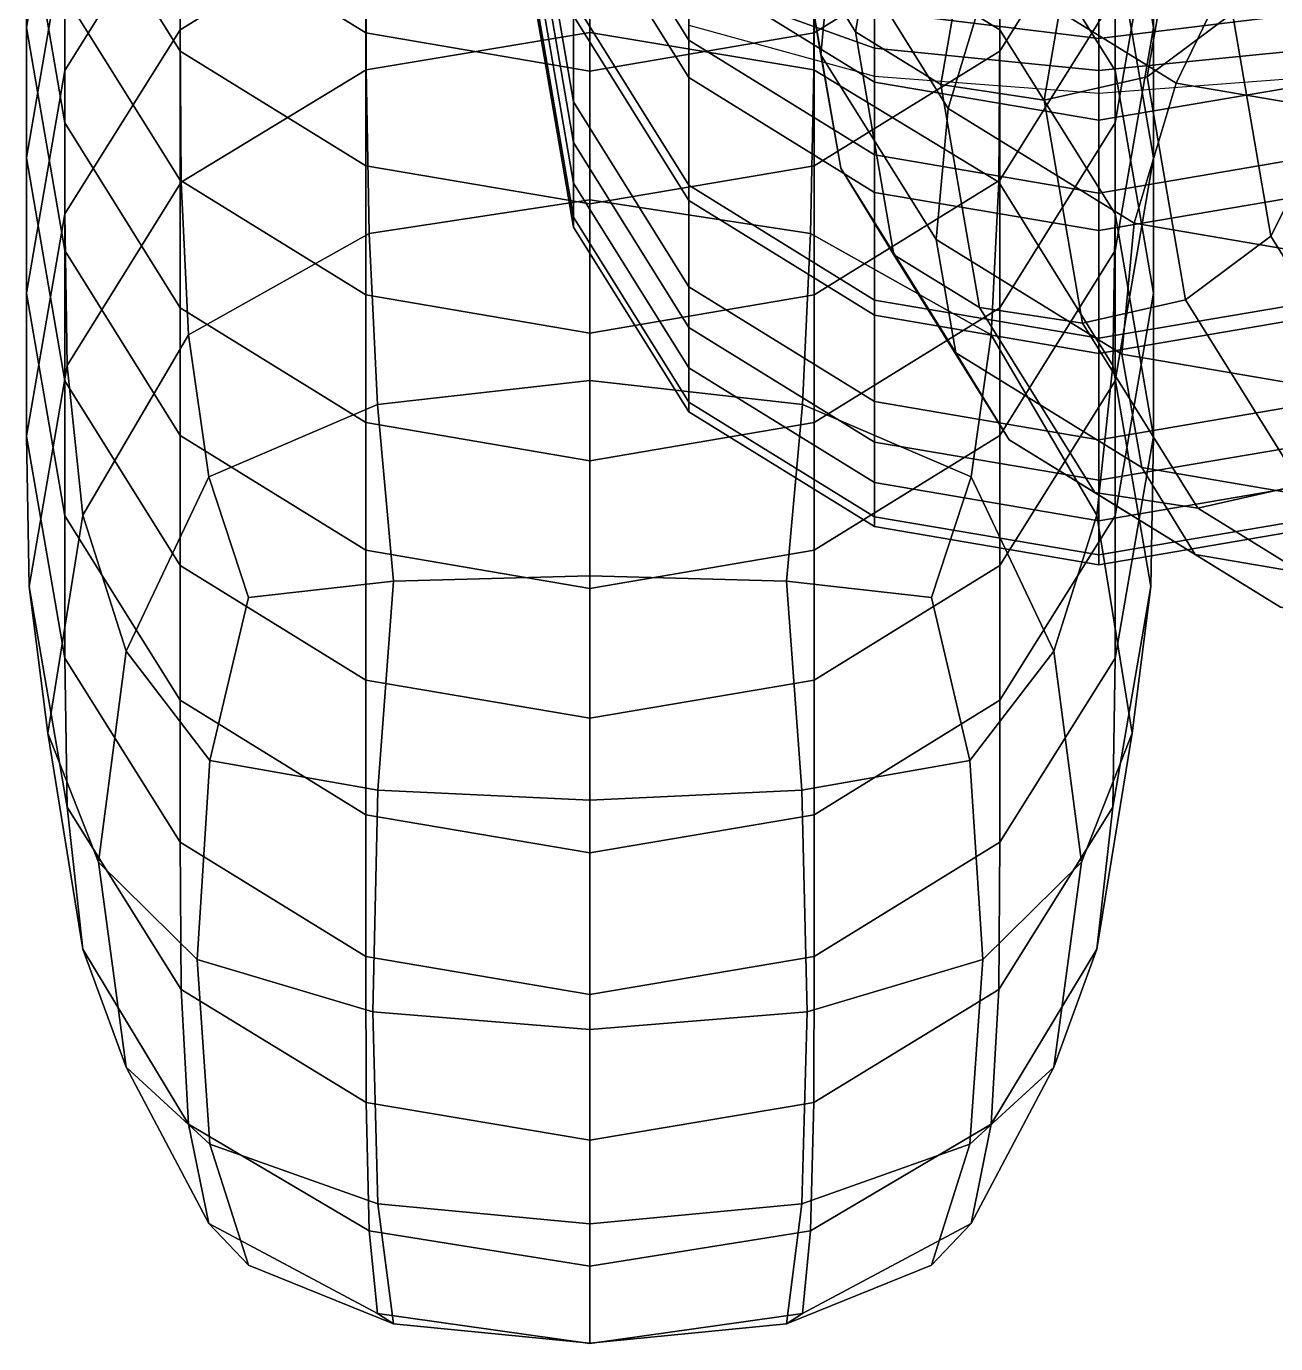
# Model space of a CAD drawing. Extents: x -13488 to 7731, y -24317 to 9701.
# Drawn here: x -13488 to -2440, y -24317 to -12668 of the extents above; entities that cross this region are included whole.
import ezdxf

# ---------------------------------------------------------------- set-up
doc = ezdxf.new("R2010")
doc.units = 0

msp = doc.modelspace()

# ---------------------------------------------------------------- linework, layer by layer
for points in [[(-13488.167969, -12678.755859, -314145.71875), (-13148.324219, -10706.53125, -314146.46875), (-13148.324219, -9577.651367, -311550), (-13488.167969, -11550, -311550)], [(-7628.793457, -12790.695313, -166266.921875), (-8648.324219, -11156.463867, -166266.921875), (-8648.324219, -9605.681641, -163750), (-7628.793457, -11239.914063, -163750)], [(-3519.421875, -12678.755859, -314145.71875), (-3519.421875, -11550, -311550), (-3859.265381, -9577.651367, -311550), (-3859.265381, -10706.53125, -314146.46875)], [(-6460.824219, -12918.182617, -87104.164063), (-6800.667969, -10945.833984, -87104.164063), (-6693.896973, -9786.979492, -85013.023438), (-6354.053711, -11759.328125, -85013.023438)], [(-6460.824219, -12918.182617, 78604.164063), (-6354.053711, -11759.328125, 76513.023438), (-6693.896973, -9786.979492, 76513.023438), (-6800.667969, -10945.833008, 78604.164063)], [(-6154.834961, -12716.666992, -91833.335938), (-5814.991211, -10744.318359, -91833.335938), (-6286.345215, -9976.088867, -89351.5625), (-6626.188965, -11948.4375, -89351.5625)], [(-6154.834961, -12716.666992, 83333.335938), (-6626.188965, -11948.4375, 80851.5625), (-6286.345215, -9976.088867, 80851.5625), (-5814.991211, -10744.318359, 83333.335938)], [(-12128.792969, -12885.74707, -306581.25), (-13148.324219, -11251.515625, -306581.25), (-13148.324219, -10077.036133, -304178.90625), (-12128.792969, -11711.267578, -304178.90625)], [(-4878.796387, -12885.74707, -306581.25), (-4878.796387, -11711.267578, -304178.90625), (-3859.265381, -10077.036133, -304178.90625), (-3859.265381, -11251.515625, -306581.25)], [(-13148.324219, -13057.417969, -319311), (-12128.792969, -11425.974609, -319327.65625), (-12128.792969, -10225.288086, -316764.21875), (-13148.324219, -11858.693359, -316759.28125)], [(-3859.265381, -13057.417969, -319311), (-3859.265381, -11858.693359, -316759.28125), (-4878.796387, -10225.288086, -316764.21875), (-4878.796387, -11425.974609, -319327.65625)], [(-13148.324219, -13522.348633, -311550), (-13488.167969, -11550, -311550), (-13488.167969, -10422.395508, -309030.46875), (-13148.324219, -12394.744141, -309030.46875)], [(-10486.21582, -11688.116211, -321788.21875), (-10486.21582, -10413.354492, -319338), (-12128.792969, -11425.974609, -319327.65625), (-12128.792969, -12698.364258, -321763.6875)], [(-8648.324219, -12439.015625, -182333.34375), (-8988.167969, -10466.666016, -182333.34375), (-8988.167969, -11363.801758, -180013.03125), (-8648.324219, -13336.150391, -180013.03125)], [(-4878.796387, -12698.364258, -321763.6875), (-4878.796387, -11425.974609, -319327.65625), (-6521.374023, -10413.354492, -319338), (-6521.374023, -11688.116211, -321788.21875)], [(-3859.265381, -13522.348633, -311550), (-3859.265381, -12394.744141, -309030.46875), (-3519.421875, -10422.395508, -309030.46875), (-3519.421875, -11550, -311550)], [(-10486.21582, -12725.619141, -304178.90625), (-12128.792969, -11711.267578, -304178.90625), (-12128.792969, -10489.914063, -301800), (-10486.21582, -11504.265625, -301800)], [(-7628.793457, -12146.164063, -187312.5), (-8648.324219, -10511.932617, -187312.5), (-8648.324219, -11487.192383, -184768.234375), (-7628.793457, -13121.424805, -184768.234375)], [(-4878.796387, -11711.267578, -304178.90625), (-6521.374023, -12725.619141, -304178.90625), (-6521.374023, -11504.265625, -301800), (-4878.796387, -10489.914063, -301800)], [(-5334.522461, -13393.560547, -85013.023438), (-6354.053711, -11759.328125, -85013.023438), (-5981.657715, -10522.348633, -83000), (-4962.126953, -12156.581055, -83000)], [(-5334.522461, -13393.560547, 76513.023438), (-4962.126953, -12156.581055, 74500), (-5981.657715, -10522.348633, 74500), (-6354.053711, -11759.328125, 76513.023438)], [(-2821.501465, -12550, -103833.328125), (-2481.657715, -10577.651367, -103833.328125), (-3236.866211, -11142.755859, -100692.703125), (-3576.709717, -13115.104492, -100692.703125)], [(-2821.501465, -12550, 95333.328125), (-3576.709717, -13115.104492, 92192.703125), (-3236.866211, -11142.755859, 92192.703125), (-2481.657715, -10577.651367, 95333.328125)], [(-13488.167969, -13830.044922, -316753.3125), (-13148.324219, -11858.693359, -316759.28125), (-13148.324219, -10706.53125, -314146.46875), (-13488.167969, -12678.755859, -314145.71875)], [(-8648.324219, -13695.526367, -171050.78125), (-8988.167969, -11723.176758, -171050.78125), (-8988.167969, -10602.083008, -168697.921875), (-8648.324219, -12574.432617, -168697.921875)], [(-3519.421875, -13830.044922, -316753.3125), (-3519.421875, -12678.755859, -314145.71875), (-3859.265381, -10706.53125, -314146.46875), (-3859.265381, -11858.693359, -316759.28125)], [(-5399.626465, -13182.8125, -94598.960938), (-5059.783203, -11210.463867, -94598.960938), (-5814.991211, -10744.318359, -91833.335938), (-6154.834961, -12716.666992, -91833.335938)], [(-5399.626465, -13182.8125, 86098.960938), (-6154.834961, -12716.666992, 83333.335938), (-5814.991211, -10744.318359, 83333.335938), (-5059.783203, -11210.463867, 86098.960938)], [(-6286.345215, -13920.786133, 80851.5625), (-6460.824219, -12918.182617, 78604.164063), (-6800.667969, -10945.833008, 78604.164063), (-6626.188965, -11948.4375, 80851.5625)], [(-6286.345215, -13920.786133, -89351.5625), (-6626.188965, -11948.4375, -89351.5625), (-6800.667969, -10945.833984, -87104.164063), (-6460.824219, -12918.182617, -87104.164063)], [(-4962.126953, -12156.581055, -83000), (-4357.959961, -10906.581055, -80997.398438), (-2715.382568, -11920.931641, -80997.398438), (-3319.549316, -13170.931641, -83000)], [(-4962.126953, -12156.581055, 74500), (-3319.549316, -13170.931641, 74500), (-2715.382568, -11920.931641, 72497.398438), (-4357.959961, -10906.581055, 72497.398438)], [(-7628.793457, -14208.664063, -168697.921875), (-8648.324219, -12574.432617, -168697.921875), (-8648.324219, -11156.463867, -166266.921875), (-7628.793457, -12790.695313, -166266.921875)], [(-5986.21582, -12169.629883, -189950.515625), (-7628.793457, -11155.279297, -189950.515625), (-7628.793457, -12146.164063, -187312.5), (-5986.21582, -13160.514648, -187312.5)], [(-3576.709717, -13115.104492, -100692.703125), (-3236.866211, -11142.755859, -100692.703125), (-4148.324707, -11348.484375, -97583.335938), (-4488.167969, -13320.833008, -97583.335938)], [(-3576.709717, -13115.104492, 92192.703125), (-4488.167969, -13320.833008, 89083.335938), (-4148.324707, -11348.484375, 89083.335938), (-3236.866211, -11142.755859, 92192.703125)], [(-12128.792969, -14028.975586, -309030.46875), (-13148.324219, -12394.744141, -309030.46875), (-13148.324219, -11251.515625, -306581.25), (-12128.792969, -12885.74707, -306581.25)], [(-5986.21582, -13805.046875, -166266.921875), (-7628.793457, -12790.695313, -166266.921875), (-7628.793457, -11239.914063, -163750), (-5986.21582, -12254.265625, -163750)], [(-4488.167969, -13320.833008, -97583.335938), (-4148.324707, -11348.484375, -97583.335938), (-5059.783203, -11210.463867, -94598.960938), (-5399.626465, -13182.8125, -94598.960938)], [(-4488.167969, -13320.833008, 89083.335938), (-5399.626465, -13182.8125, 86098.960938), (-5059.783203, -11210.463867, 86098.960938), (-4148.324707, -11348.484375, 89083.335938)], [(-4878.796387, -14028.975586, -309030.46875), (-4878.796387, -12885.74707, -306581.25), (-3859.265381, -11251.515625, -306581.25), (-3859.265381, -12394.744141, -309030.46875)], [(-8503.794922, -12722.250977, -324056.25), (-8503.794922, -11351.366211, -321796.375), (-10486.21582, -11688.116211, -321788.21875), (-10482.380859, -13053.342773, -324039.90625)], [(-8648.324219, -13336.150391, -180013.03125), (-8988.167969, -11363.801758, -180013.03125), (-8988.167969, -12081.25, -177770.828125), (-8648.324219, -14053.598633, -177770.828125)], [(-6525.208984, -13053.342773, -324039.90625), (-6521.374023, -11688.116211, -321788.21875), (-8503.794922, -11351.366211, -321796.375), (-8503.794922, -12722.250977, -324056.25)], [(-13148.324219, -14325.985352, -321724.1875), (-12128.792969, -12698.364258, -321763.6875), (-12128.792969, -11425.974609, -319327.65625), (-13148.324219, -13057.417969, -319311)], [(-8503.794922, -13063.736328, -304178.90625), (-10486.21582, -12725.619141, -304178.90625), (-10486.21582, -11504.265625, -301800), (-8503.794922, -11842.382813, -301800)], [(-7628.793457, -13121.424805, -184768.234375), (-8648.324219, -11487.192383, -184768.234375), (-8648.324219, -12439.015625, -182333.34375), (-7628.793457, -14073.24707, -182333.34375)], [(-6521.374023, -12725.619141, -304178.90625), (-8503.794922, -13063.736328, -304178.90625), (-8503.794922, -11842.382813, -301800), (-6521.374023, -11504.265625, -301800)], [(-3859.265381, -14325.986328, -321724.1875), (-3859.265381, -13057.417969, -319311), (-4878.796387, -11425.974609, -319327.65625), (-4878.796387, -12698.364258, -321763.6875)], [(-13148.324219, -14650.979492, -314144.96875), (-13488.167969, -12678.755859, -314145.71875), (-13488.167969, -11550, -311550), (-13148.324219, -13522.348633, -311550)], [(-3859.265381, -14650.979492, -314144.96875), (-3859.265381, -13522.348633, -311550), (-3519.421875, -11550, -311550), (-3519.421875, -12678.755859, -314145.71875)], [(-2018.116089, -13600.473633, -106929.6875), (-2357.959717, -11628.125, -106929.6875), (-2821.501465, -12550, -103833.328125), (-2481.657715, -14522.348633, -103833.328125)], [(-2018.116089, -13600.473633, 98429.6875), (-2481.657715, -14522.348633, 95333.328125), (-2821.501465, -12550, 95333.328125), (-2357.959717, -11628.125, 98429.6875)], [(-10482.380859, -13053.342773, -324039.90625), (-10486.21582, -11688.116211, -321788.21875), (-12128.792969, -12698.364258, -321763.6875), (-12119.352539, -14046.619141, -323990.90625)], [(-10486.21582, -13900.097656, -306581.25), (-12128.792969, -12885.74707, -306581.25), (-12128.792969, -11711.267578, -304178.90625), (-10486.21582, -12725.619141, -304178.90625)], [(-8648.324219, -14355.682617, -173333.328125), (-8988.167969, -12383.333984, -173333.328125), (-8988.167969, -11723.176758, -171050.78125), (-8648.324219, -13695.526367, -171050.78125)], [(-4888.236328, -14046.619141, -323990.90625), (-4878.796387, -12698.364258, -321763.6875), (-6521.374023, -11688.116211, -321788.21875), (-6525.208984, -13053.342773, -324039.90625)], [(-4878.796387, -12885.74707, -306581.25), (-6521.374023, -13900.097656, -306581.25), (-6521.374023, -12725.619141, -304178.90625), (-4878.796387, -11711.267578, -304178.90625)], [(-5441.293457, -14552.414063, -87104.164063), (-6460.824219, -12918.182617, -87104.164063), (-6354.053711, -11759.328125, -85013.023438), (-5334.522461, -13393.560547, -85013.023438)], [(-5441.293457, -14552.414063, 78604.164063), (-5334.522461, -13393.560547, 76513.023438), (-6354.053711, -11759.328125, 76513.023438), (-6460.824219, -12918.182617, 78604.164063)], [(-13488.167969, -15026.400391, -319290.875), (-13148.324219, -13057.417969, -319311), (-13148.324219, -11858.693359, -316759.28125), (-13488.167969, -13830.044922, -316753.3125)], [(-5986.21582, -12860.873047, 162621.09375), (-5986.21582, -12534.212891, 160218.75), (-7628.793457, -11812.830078, 160218.75), (-7628.793457, -12269.861328, 162621.09375)], [(-3519.421875, -15026.400391, -319290.875), (-3519.421875, -13830.044922, -316753.3125), (-3859.265381, -11858.693359, -316759.28125), (-3859.265381, -13057.417969, -319311)], [(-5814.991211, -14689.015625, -91833.335938), (-6154.834961, -12716.666992, -91833.335938), (-6626.188965, -11948.4375, -89351.5625), (-6286.345215, -13920.786133, -89351.5625)], [(-5814.991211, -14689.015625, 83333.335938), (-6286.345215, -13920.786133, 80851.5625), (-6626.188965, -11948.4375, 80851.5625), (-6154.834961, -12716.666992, 83333.335938)], [(-3319.549316, -13170.931641, -83000), (-2715.382568, -11920.931641, -80997.398438), (-732.961548, -12259.048828, -80997.398438), (-1337.128174, -13509.048828, -83000)], [(-3319.549316, -13170.931641, 74500), (-1337.128174, -13509.048828, 74500), (-732.961548, -12259.048828, 72497.398438), (-2715.382568, -11920.931641, 72497.398438)], [(-8648.324219, -14053.598633, -177770.828125), (-8988.167969, -12081.25, -177770.828125), (-8988.167969, -12470.573242, -175559.890625), (-8648.324219, -14442.921875, -175559.890625)], [(-4003.794922, -12774.673828, 160218.75), (-4003.794922, -12327.408203, 157769.53125), (-5986.21582, -12049.349609, 157769.53125), (-5986.21582, -12534.212891, 160218.75)], [(-2021.373779, -12534.212891, 160218.75), (-2021.373779, -12049.349609, 157769.53125), (-4003.794922, -12327.408203, 157769.53125), (-4003.794922, -12774.673828, 160218.75)], [(-5986.21582, -13160.514648, -187312.5), (-7628.793457, -12146.164063, -187312.5), (-7628.793457, -13121.424805, -184768.234375), (-5986.21582, -14135.775391, -184768.234375)], [(-4003.794922, -12507.746094, -189950.515625), (-5986.21582, -12169.629883, -189950.515625), (-5986.21582, -13160.514648, -187312.5), (-4003.794922, -13498.631836, -187312.5)], [(-3691.945068, -14407.911133, -85013.023438), (-5334.522461, -13393.560547, -85013.023438), (-4962.126953, -12156.581055, -83000), (-3319.549316, -13170.931641, -83000)], [(-3691.945068, -14407.911133, 76513.023438), (-3319.549316, -13170.931641, 74500), (-4962.126953, -12156.581055, 74500), (-5334.522461, -13393.560547, 76513.023438)], [(-2021.373779, -12169.629883, -189950.515625), (-4003.794922, -12507.746094, -189950.515625), (-4003.794922, -13498.631836, -187312.5), (-2021.373779, -13160.514648, -187312.5)], [(-5986.21582, -13108.431641, 165000), (-5986.21582, -12860.873047, 162621.09375), (-7628.793457, -12269.861328, 162621.09375), (-7628.793457, -12656.580078, 165000)], [(-4003.794922, -14143.163086, -166266.921875), (-5986.21582, -13805.046875, -166266.921875), (-5986.21582, -12254.265625, -163750), (-4003.794922, -12592.382813, -163750)], [(-2021.373779, -13805.046875, -166266.921875), (-4003.794922, -14143.163086, -166266.921875), (-4003.794922, -12592.382813, -163750), (-2021.373779, -12254.265625, -163750)], [(-12128.792969, -15156.580078, -311550), (-13148.324219, -13522.348633, -311550), (-13148.324219, -12394.744141, -309030.46875), (-12128.792969, -14028.975586, -309030.46875)], [(-8648.324219, -14442.921875, -175559.890625), (-8988.167969, -12470.573242, -175559.890625), (-8988.167969, -12383.333984, -173333.328125), (-8648.324219, -14355.682617, -173333.328125)], [(-7628.793457, -14073.24707, -182333.34375), (-8648.324219, -12439.015625, -182333.34375), (-8648.324219, -13336.150391, -180013.03125), (-7628.793457, -14970.382813, -180013.03125)], [(-4878.796387, -15156.580078, -311550), (-4878.796387, -14028.975586, -309030.46875), (-3859.265381, -12394.744141, -309030.46875), (-3859.265381, -13522.348633, -311550)], [(-7628.793457, -15329.757813, -171050.78125), (-8648.324219, -13695.526367, -171050.78125), (-8648.324219, -12574.432617, -168697.921875), (-7628.793457, -14208.664063, -168697.921875)], [(-4003.794922, -13057.875977, 162621.09375), (-4003.794922, -12774.673828, 160218.75), (-5986.21582, -12534.212891, 160218.75), (-5986.21582, -12860.873047, 162621.09375)], [(-2021.373779, -12860.873047, 162621.09375), (-2021.373779, -12534.212891, 160218.75), (-4003.794922, -12774.673828, 160218.75), (-4003.794922, -13057.875977, 162621.09375)], [(-2481.657715, -14522.348633, -103833.328125), (-2821.501465, -12550, -103833.328125), (-3576.709717, -13115.104492, -100692.703125), (-3236.866211, -15087.453125, -100692.703125)], [(-2481.657715, -14522.348633, 95333.328125), (-3236.866211, -15087.453125, 92192.703125), (-3576.709717, -13115.104492, 92192.703125), (-2821.501465, -12550, 95333.328125)], [(-13148.324219, -15801.396484, -316747.34375), (-13488.167969, -13830.044922, -316753.3125), (-13488.167969, -12678.755859, -314145.71875), (-13148.324219, -14650.979492, -314144.96875)], [(-3859.265381, -15801.395508, -316747.34375), (-3859.265381, -14650.979492, -314144.96875), (-3519.421875, -12678.755859, -314145.71875), (-3519.421875, -13830.044922, -316753.3125)], [(-13128.263672, -15665.754883, -323920.21875), (-12119.352539, -14046.619141, -323990.90625), (-12128.792969, -12698.364258, -321763.6875), (-13148.324219, -14325.985352, -321724.1875)], [(-8503.794922, -14238.214844, -306581.25), (-10486.21582, -13900.097656, -306581.25), (-10486.21582, -12725.619141, -304178.90625), (-8503.794922, -13063.736328, -304178.90625)], [(-8503.794922, -14201.262695, -326019.21875), (-8503.794922, -12722.250977, -324056.25), (-10482.380859, -13053.342773, -324039.90625), (-10455.535156, -14499.932617, -325988.65625)], [(-6552.054199, -14499.932617, -325988.65625), (-6525.208984, -13053.342773, -324039.90625), (-8503.794922, -12722.250977, -324056.25), (-8503.794922, -14201.262695, -326019.21875)], [(-6521.374023, -13900.097656, -306581.25), (-8503.794922, -14238.214844, -306581.25), (-8503.794922, -13063.736328, -304178.90625), (-6521.374023, -12725.619141, -304178.90625)], [(-5986.21582, -15223.015625, -168697.921875), (-7628.793457, -14208.664063, -168697.921875), (-7628.793457, -12790.695313, -166266.921875), (-5986.21582, -13805.046875, -166266.921875)], [(-5059.783203, -15155.161133, -94598.960938), (-5399.626465, -13182.8125, -94598.960938), (-6154.834961, -12716.666992, -91833.335938), (-5814.991211, -14689.015625, -91833.335938)], [(-5059.783203, -15155.161133, 86098.960938), (-5814.991211, -14689.015625, 83333.335938), (-6154.834961, -12716.666992, 83333.335938), (-5399.626465, -13182.8125, 86098.960938)], [(-3879.325684, -15665.754883, -323920.21875), (-3859.265381, -14325.986328, -321724.1875), (-4878.796387, -12698.364258, -321763.6875), (-4888.236328, -14046.619141, -323990.90625)], [(-10486.21582, -15043.327148, -309030.46875), (-12128.792969, -14028.975586, -309030.46875), (-12128.792969, -12885.74707, -306581.25), (-10486.21582, -13900.097656, -306581.25)], [(-4878.796387, -14028.975586, -309030.46875), (-6521.374023, -15043.327148, -309030.46875), (-6521.374023, -13900.097656, -306581.25), (-4878.796387, -12885.74707, -306581.25)], [(-5266.814453, -15555.018555, -89351.5625), (-6286.345215, -13920.786133, -89351.5625), (-6460.824219, -12918.182617, -87104.164063), (-5441.293457, -14552.414063, -87104.164063)], [(-5266.814453, -15555.018555, 80851.5625), (-5441.293457, -14552.414063, 78604.164063), (-6460.824219, -12918.182617, 78604.164063), (-6286.345215, -13920.786133, 80851.5625)], [(-4003.794922, -13259.048828, 165000), (-4003.794922, -13057.875977, 162621.09375), (-5986.21582, -12860.873047, 162621.09375), (-5986.21582, -13108.431641, 165000)], [(-2021.373779, -13108.431641, 165000), (-2021.373779, -12860.873047, 162621.09375), (-4003.794922, -13057.875977, 162621.09375), (-4003.794922, -13259.048828, 165000)], [(-13488.167969, -16290.355469, -321676.53125), (-13148.324219, -14325.985352, -321724.1875), (-13148.324219, -13057.417969, -319311), (-13488.167969, -15026.400391, -319290.875)], [(-10455.535156, -14499.932617, -325988.65625), (-10482.380859, -13053.342773, -324039.90625), (-12119.352539, -14046.619141, -323990.90625), (-12053.272461, -15395.943359, -325896.96875)], [(-5986.21582, -14135.775391, -184768.234375), (-7628.793457, -13121.424805, -184768.234375), (-7628.793457, -14073.24707, -182333.34375), (-5986.21582, -15087.597656, -182333.34375)], [(-4954.317383, -15395.943359, -325896.9375), (-4888.236328, -14046.619141, -323990.90625), (-6525.208984, -13053.342773, -324039.90625), (-6552.054199, -14499.932617, -325988.65625)], [(-4003.794922, -13498.631836, -187312.5), (-5986.21582, -13160.514648, -187312.5), (-5986.21582, -14135.775391, -184768.234375), (-4003.794922, -14473.892578, -184768.234375)], [(-3236.866211, -15087.453125, -100692.703125), (-3576.709717, -13115.104492, -100692.703125), (-4488.167969, -13320.833008, -97583.335938), (-4148.324707, -15293.181641, -97583.335938)], [(-3236.866211, -15087.453125, 92192.703125), (-4148.324707, -15293.181641, 89083.335938), (-4488.167969, -13320.833008, 89083.335938), (-3576.709717, -13115.104492, 92192.703125)], [(-2021.373779, -13160.514648, -187312.5), (-4003.794922, -13498.631836, -187312.5), (-4003.794922, -14473.892578, -184768.234375), (-2021.373779, -14135.775391, -184768.234375)], [(-3519.421875, -16290.356445, -321676.53125), (-3519.421875, -15026.400391, -319290.875), (-3859.265381, -13057.417969, -319311), (-3859.265381, -14325.986328, -321724.1875)], [(-4148.324707, -15293.181641, -97583.335938), (-4488.167969, -13320.833008, -97583.335938), (-5399.626465, -13182.8125, -94598.960938), (-5059.783203, -15155.161133, -94598.960938)], [(-4148.324707, -15293.181641, 89083.335938), (-5059.783203, -15155.161133, 86098.960938), (-5399.626465, -13182.8125, 86098.960938), (-4488.167969, -13320.833008, 89083.335938)], [(-1709.524048, -14746.02832, -85013.023438), (-3691.945068, -14407.911133, -85013.023438), (-3319.549316, -13170.931641, -83000), (-1337.128174, -13509.048828, -83000)], [(-1709.524048, -14746.02832, 76513.023438), (-1337.128174, -13509.048828, 74500), (-3319.549316, -13170.931641, 74500), (-3691.945068, -14407.911133, 76513.023438)], [(-7628.793457, -14970.382813, -180013.03125), (-8648.324219, -13336.150391, -180013.03125), (-8648.324219, -14053.598633, -177770.828125), (-7628.793457, -15687.830078, -177770.828125)], [(-3798.716064, -15566.765625, -87104.164063), (-5441.293457, -14552.414063, -87104.164063), (-5334.522461, -13393.560547, -85013.023438), (-3691.945068, -14407.911133, -85013.023438)], [(-3798.716064, -15566.765625, 78604.164063), (-3691.945068, -14407.911133, 76513.023438), (-5334.522461, -13393.560547, 76513.023438), (-5441.293457, -14552.414063, 78604.164063)], [(-12128.792969, -16285.108398, -314144.375), (-13148.324219, -14650.979492, -314144.96875), (-13148.324219, -13522.348633, -311550), (-12128.792969, -15156.580078, -311550)], [(-4878.796387, -16285.107422, -314144.375), (-4878.796387, -15156.580078, -311550), (-3859.265381, -13522.348633, -311550), (-3859.265381, -14650.979492, -314144.96875)], [(-998.585205, -15234.705078, -106929.6875), (-2018.116089, -13600.473633, -106929.6875), (-2481.657715, -14522.348633, -103833.328125), (-1462.126831, -16156.580078, -103833.328125)], [(-998.585205, -15234.705078, 98429.6875), (-1462.126831, -16156.580078, 95333.328125), (-2481.657715, -14522.348633, 95333.328125), (-2018.116089, -13600.473633, 98429.6875)], [(-7628.793457, -15989.914063, -173333.328125), (-8648.324219, -14355.682617, -173333.328125), (-8648.324219, -13695.526367, -171050.78125), (-7628.793457, -15329.757813, -171050.78125)], [(-13148.324219, -16995.382813, -319270.78125), (-13488.167969, -15026.400391, -319290.875), (-13488.167969, -13830.044922, -316753.3125), (-13148.324219, -15801.396484, -316747.34375)], [(-4003.794922, -15561.131836, -168697.921875), (-5986.21582, -15223.015625, -168697.921875), (-5986.21582, -13805.046875, -166266.921875), (-4003.794922, -14143.163086, -166266.921875)], [(-2021.373779, -15223.015625, -168697.921875), (-4003.794922, -15561.131836, -168697.921875), (-4003.794922, -14143.163086, -166266.921875), (-2021.373779, -13805.046875, -166266.921875)], [(-3859.265381, -16995.382813, -319270.78125), (-3859.265381, -15801.395508, -316747.34375), (-3519.421875, -13830.044922, -316753.3125), (-3519.421875, -15026.400391, -319290.875)], [(-8503.794922, -15381.444336, -309030.46875), (-10486.21582, -15043.327148, -309030.46875), (-10486.21582, -13900.097656, -306581.25), (-8503.794922, -14238.214844, -306581.25)], [(-6521.374023, -15043.327148, -309030.46875), (-8503.794922, -15381.444336, -309030.46875), (-8503.794922, -14238.214844, -306581.25), (-6521.374023, -13900.097656, -306581.25)], [(-4795.460449, -16323.248047, -91833.335938), (-5814.991211, -14689.015625, -91833.335938), (-6286.345215, -13920.786133, -89351.5625), (-5266.814453, -15555.018555, -89351.5625)], [(-4795.460449, -16323.248047, 83333.335938), (-5266.814453, -15555.018555, 80851.5625), (-6286.345215, -13920.786133, 80851.5625), (-5814.991211, -14689.015625, 83333.335938)], [(-12987.842773, -16990.386719, -325815.4375), (-12053.272461, -15395.943359, -325896.96875), (-12119.352539, -14046.619141, -323990.90625), (-13128.263672, -15665.754883, -323920.21875)], [(-10486.21582, -16170.931641, -311550), (-12128.792969, -15156.580078, -311550), (-12128.792969, -14028.975586, -309030.46875), (-10486.21582, -15043.327148, -309030.46875)], [(-7628.793457, -15687.830078, -177770.828125), (-8648.324219, -14053.598633, -177770.828125), (-8648.324219, -14442.921875, -175559.890625), (-7628.793457, -16077.15332, -175559.890625)], [(-5986.21582, -15087.597656, -182333.34375), (-7628.793457, -14073.24707, -182333.34375), (-7628.793457, -14970.382813, -180013.03125), (-5986.21582, -15984.733398, -180013.03125)], [(-4878.796387, -15156.580078, -311550), (-6521.374023, -16170.931641, -311550), (-6521.374023, -15043.327148, -309030.46875), (-4878.796387, -14028.975586, -309030.46875)], [(-4019.74707, -16990.386719, -325815.4375), (-3879.325684, -15665.754883, -323920.21875), (-4888.236328, -14046.619141, -323990.90625), (-4954.317383, -15395.943359, -325896.9375)], [(-8503.794922, -15798.87207, -327577.3125), (-8503.794922, -14201.262695, -326019.21875), (-10455.535156, -14499.932617, -325988.65625), (-10382.669922, -16012.105469, -327523.46875)], [(-6624.919922, -16012.105469, -327523.4375), (-6552.054199, -14499.932617, -325988.65625), (-8503.794922, -14201.262695, -326019.21875), (-8503.794922, -15798.87207, -327577.3125)], [(-5986.21582, -16344.109375, -171050.78125), (-7628.793457, -15329.757813, -171050.78125), (-7628.793457, -14208.664063, -168697.921875), (-5986.21582, -15223.015625, -168697.921875)], [(-4003.794922, -14473.892578, -184768.234375), (-5986.21582, -14135.775391, -184768.234375), (-5986.21582, -15087.597656, -182333.34375), (-4003.794922, -15425.714844, -182333.34375)], [(-2021.373779, -14135.775391, -184768.234375), (-4003.794922, -14473.892578, -184768.234375), (-4003.794922, -15425.714844, -182333.34375), (-2021.373779, -15087.597656, -182333.34375)], [(-13464.567383, -17620.169922, -323831.25), (-13128.263672, -15665.754883, -323920.21875), (-13148.324219, -14325.985352, -321724.1875), (-13488.167969, -16290.355469, -321676.53125)], [(-3543.021973, -17620.171875, -323831.28125), (-3519.421875, -16290.356445, -321676.53125), (-3859.265381, -14325.986328, -321724.1875), (-3879.325684, -15665.754883, -323920.21875)], [(-7628.793457, -16077.15332, -175559.890625), (-8648.324219, -14442.921875, -175559.890625), (-8648.324219, -14355.682617, -173333.328125), (-7628.793457, -15989.914063, -173333.328125)], [(-1816.294922, -15904.882813, -87104.164063), (-3798.716064, -15566.765625, -87104.164063), (-3691.945068, -14407.911133, -85013.023438), (-1709.524048, -14746.02832, -85013.023438)], [(-1816.294922, -15904.882813, 78604.164063), (-1709.524048, -14746.02832, 76513.023438), (-3691.945068, -14407.911133, 76513.023438), (-3798.716064, -15566.765625, 78604.164063)], [(-10382.669922, -16012.105469, -327523.46875), (-10455.535156, -14499.932617, -325988.65625), (-12053.272461, -15395.943359, -325896.96875), (-11873.910156, -16651.804688, -327361.875)], [(-5133.679199, -16651.804688, -327361.84375), (-4954.317383, -15395.943359, -325896.9375), (-6552.054199, -14499.932617, -325988.65625), (-6624.919922, -16012.105469, -327523.4375)], [(-3624.236816, -16569.369141, -89351.5625), (-5266.814453, -15555.018555, -89351.5625), (-5441.293457, -14552.414063, -87104.164063), (-3798.716064, -15566.765625, -87104.164063)], [(-3624.236816, -16569.369141, 80851.5625), (-3798.716064, -15566.765625, 78604.164063), (-5441.293457, -14552.414063, 78604.164063), (-5266.814453, -15555.018555, 80851.5625)], [(-1462.126831, -16156.580078, -103833.328125), (-2481.657715, -14522.348633, -103833.328125), (-3236.866211, -15087.453125, -100692.703125), (-2217.335205, -16721.683594, -100692.703125)], [(-1462.126831, -16156.580078, 95333.328125), (-2217.335205, -16721.683594, 92192.703125), (-3236.866211, -15087.453125, 92192.703125), (-2481.657715, -14522.348633, 95333.328125)], [(-12128.792969, -17434.800781, -316742.40625), (-13148.324219, -15801.396484, -316747.34375), (-13148.324219, -14650.979492, -314144.96875), (-12128.792969, -16285.108398, -314144.375)], [(-4878.796387, -17434.800781, -316742.40625), (-4878.796387, -16285.107422, -314144.375), (-3859.265381, -14650.979492, -314144.96875), (-3859.265381, -15801.395508, -316747.34375)], [(-4040.251953, -16789.392578, -94598.960938), (-5059.783203, -15155.161133, -94598.960938), (-5814.991211, -14689.015625, -91833.335938), (-4795.460449, -16323.248047, -91833.335938)], [(-4040.251953, -16789.392578, 86098.960938), (-4795.460449, -16323.248047, 83333.335938), (-5814.991211, -14689.015625, 83333.335938), (-5059.783203, -15155.161133, 86098.960938)], [(-13148.324219, -18254.726563, -321628.84375), (-13488.167969, -16290.355469, -321676.53125), (-13488.167969, -15026.400391, -319290.875), (-13148.324219, -16995.382813, -319270.78125)], [(-5986.21582, -15984.733398, -180013.03125), (-7628.793457, -14970.382813, -180013.03125), (-7628.793457, -15687.830078, -177770.828125), (-5986.21582, -16702.181641, -177770.828125)], [(-3859.265381, -18254.726563, -321628.84375), (-3859.265381, -16995.382813, -319270.78125), (-3519.421875, -15026.400391, -319290.875), (-3519.421875, -16290.356445, -321676.53125)], [(-8503.794922, -16509.048828, -311550), (-10486.21582, -16170.931641, -311550), (-10486.21582, -15043.327148, -309030.46875), (-8503.794922, -15381.444336, -309030.46875)], [(-6521.374023, -16170.931641, -311550), (-8503.794922, -16509.048828, -311550), (-8503.794922, -15381.444336, -309030.46875), (-6521.374023, -15043.327148, -309030.46875)], [(-4003.794922, -15425.714844, -182333.34375), (-5986.21582, -15087.597656, -182333.34375), (-5986.21582, -15984.733398, -180013.03125), (-4003.794922, -16322.850586, -180013.03125)], [(-2217.335205, -16721.683594, -100692.703125), (-3236.866211, -15087.453125, -100692.703125), (-4148.324707, -15293.181641, -97583.335938), (-3128.793701, -16927.414063, -97583.335938)], [(-2217.335205, -16721.683594, 92192.703125), (-3128.793701, -16927.414063, 89083.335938), (-4148.324707, -15293.181641, 89083.335938), (-3236.866211, -15087.453125, 92192.703125)], [(-2021.373779, -15087.597656, -182333.34375), (-4003.794922, -15425.714844, -182333.34375), (-4003.794922, -16322.850586, -180013.03125), (-2021.373779, -15984.733398, -180013.03125)], [(-10486.21582, -17299.394531, -314143.96875), (-12128.792969, -16285.108398, -314144.375), (-12128.792969, -15156.580078, -311550), (-10486.21582, -16170.931641, -311550)], [(-4878.796387, -16285.107422, -314144.375), (-6521.374023, -17299.394531, -314143.96875), (-6521.374023, -16170.931641, -311550), (-4878.796387, -15156.580078, -311550)], [(-4003.794922, -16682.226563, -171050.78125), (-5986.21582, -16344.109375, -171050.78125), (-5986.21582, -15223.015625, -168697.921875), (-4003.794922, -15561.131836, -168697.921875)], [(-3128.793701, -16927.414063, -97583.335938), (-4148.324707, -15293.181641, -97583.335938), (-5059.783203, -15155.161133, -94598.960938), (-4040.251953, -16789.392578, -94598.960938)], [(-3128.793701, -16927.414063, 89083.335938), (-4040.251953, -16789.392578, 86098.960938), (-5059.783203, -15155.161133, 86098.960938), (-4148.324707, -15293.181641, 89083.335938)], [(-2021.373779, -16344.109375, -171050.78125), (-4003.794922, -16682.226563, -171050.78125), (-4003.794922, -15561.131836, -168697.921875), (-2021.373779, -15223.015625, -168697.921875)], [(-5986.21582, -17004.265625, -173333.328125), (-7628.793457, -15989.914063, -173333.328125), (-7628.793457, -15329.757813, -171050.78125), (-5986.21582, -16344.109375, -171050.78125)], [(-12606.698242, -18191.619141, -327324.96875), (-11873.910156, -16651.804688, -327361.875), (-12053.272461, -15395.943359, -325896.96875), (-12987.842773, -16990.386719, -325815.4375)], [(-4400.891113, -18191.619141, -327324.96875), (-4019.74707, -16990.386719, -325815.4375), (-4954.317383, -15395.943359, -325896.9375), (-5133.679199, -16651.804688, -327361.84375)], [(-3152.882813, -17337.599609, -91833.335938), (-4795.460449, -16323.248047, -91833.335938), (-5266.814453, -15555.018555, -89351.5625), (-3624.236816, -16569.369141, -89351.5625)], [(-3152.882813, -17337.599609, 83333.335938), (-3624.236816, -16569.369141, 80851.5625), (-5266.814453, -15555.018555, 80851.5625), (-4795.460449, -16323.248047, 83333.335938)], [(-1641.815796, -16907.486328, -89351.5625), (-3624.236816, -16569.369141, -89351.5625), (-3798.716064, -15566.765625, -87104.164063), (-1816.294922, -15904.882813, -87104.164063)], [(-1641.815796, -16907.486328, 80851.5625), (-1816.294922, -15904.882813, 78604.164063), (-3798.716064, -15566.765625, 78604.164063), (-3624.236816, -16569.369141, 80851.5625)], [(-13299.366211, -18917.001953, -325687.78125), (-12987.842773, -16990.386719, -325815.4375), (-13128.263672, -15665.754883, -323920.21875), (-13464.567383, -17620.169922, -323831.25)], [(-5986.21582, -16702.181641, -177770.828125), (-7628.793457, -15687.830078, -177770.828125), (-7628.793457, -16077.15332, -175559.890625), (-5986.21582, -17091.503906, -175559.890625)], [(-3708.223877, -18917.001953, -325687.78125), (-3543.021973, -17620.171875, -323831.28125), (-3879.325684, -15665.754883, -323920.21875), (-4019.74707, -16990.386719, -325815.4375)], [(-12128.792969, -18626.826172, -319254.09375), (-13148.324219, -16995.382813, -319270.78125), (-13148.324219, -15801.396484, -316747.34375), (-12128.792969, -17434.800781, -316742.40625)], [(-8503.794922, -17525.552734, -328622.53125), (-8503.794922, -15798.87207, -327577.3125), (-10382.669922, -16012.105469, -327523.46875), (-10240.773438, -17574.082031, -328533.28125)], [(-6766.816406, -17574.082031, -328533.28125), (-6624.919922, -16012.105469, -327523.4375), (-8503.794922, -15798.87207, -327577.3125), (-8503.794922, -17525.552734, -328622.53125)], [(-4878.796387, -18626.826172, -319254.09375), (-4878.796387, -17434.800781, -316742.40625), (-3859.265381, -15801.395508, -316747.34375), (-3859.265381, -16995.382813, -319270.78125)], [(-10240.773438, -17574.082031, -328533.28125), (-10382.669922, -16012.105469, -327523.46875), (-11873.910156, -16651.804688, -327361.875), (-11524.626953, -17719.667969, -328265.59375)], [(-5986.21582, -17091.503906, -175559.890625), (-7628.793457, -16077.15332, -175559.890625), (-7628.793457, -15989.914063, -173333.328125), (-5986.21582, -17004.265625, -173333.328125)], [(-5482.962891, -17719.667969, -328265.5625), (-5133.679199, -16651.804688, -327361.84375), (-6624.919922, -16012.105469, -327523.4375), (-6766.816406, -17574.082031, -328533.28125)], [(-4003.794922, -16322.850586, -180013.03125), (-5986.21582, -15984.733398, -180013.03125), (-5986.21582, -16702.181641, -177770.828125), (-4003.794922, -17040.298828, -177770.828125)], [(-2021.373779, -15984.733398, -180013.03125), (-4003.794922, -16322.850586, -180013.03125), (-4003.794922, -17040.298828, -177770.828125), (-2021.373779, -16702.181641, -177770.828125)], [(-8503.794922, -17637.490234, -314143.84375), (-10486.21582, -17299.394531, -314143.96875), (-10486.21582, -16170.931641, -311550), (-8503.794922, -16509.048828, -311550)], [(-6521.374023, -17299.394531, -314143.96875), (-8503.794922, -17637.490234, -314143.84375), (-8503.794922, -16509.048828, -311550), (-6521.374023, -16170.931641, -311550)], [(-13128.263672, -19572.652344, -323739.9375), (-13464.567383, -17620.169922, -323831.25), (-13488.167969, -16290.355469, -321676.53125), (-13148.324219, -18254.726563, -321628.84375)], [(-10486.21582, -18448.638672, -316739.34375), (-12128.792969, -17434.800781, -316742.40625), (-12128.792969, -16285.108398, -314144.375), (-10486.21582, -17299.394531, -314143.96875)], [(-4878.796387, -17434.800781, -316742.40625), (-6521.374023, -18448.638672, -316739.34375), (-6521.374023, -17299.394531, -314143.96875), (-4878.796387, -16285.107422, -314144.375)], [(-3879.325684, -19572.652344, -323739.9375), (-3859.265381, -18254.726563, -321628.84375), (-3519.421875, -16290.356445, -321676.53125), (-3543.021973, -17620.171875, -323831.28125)], [(-4003.794922, -17342.382813, -173333.328125), (-5986.21582, -17004.265625, -173333.328125), (-5986.21582, -16344.109375, -171050.78125), (-4003.794922, -16682.226563, -171050.78125)], [(-2397.674316, -17803.744141, -94598.960938), (-4040.251953, -16789.392578, -94598.960938), (-4795.460449, -16323.248047, -91833.335938), (-3152.882813, -17337.599609, -91833.335938)], [(-2397.674561, -17803.744141, 86098.960938), (-3152.882813, -17337.599609, 83333.335938), (-4795.460449, -16323.248047, 83333.335938), (-4040.251953, -16789.392578, 86098.960938)], [(-2021.373779, -17004.265625, -173333.328125), (-4003.794922, -17342.382813, -173333.328125), (-4003.794922, -16682.226563, -171050.78125), (-2021.373779, -16344.109375, -171050.78125)], [(-11864.470703, -19161.1875, -328363.96875), (-11524.626953, -17719.667969, -328265.59375), (-11873.910156, -16651.804688, -327361.875), (-12606.698242, -18191.619141, -327324.96875)], [(-5143.119141, -19161.1875, -328363.9375), (-4400.891113, -18191.619141, -327324.96875), (-5133.679199, -16651.804688, -327361.84375), (-5482.962891, -17719.667969, -328265.5625)], [(-1170.46167, -17675.716797, -91833.335938), (-3152.882813, -17337.599609, -91833.335938), (-3624.236816, -16569.369141, -89351.5625), (-1641.815796, -16907.486328, -89351.5625)], [(-1170.46167, -17675.716797, 83333.335938), (-1641.815796, -16907.486328, 80851.5625), (-3624.236816, -16569.369141, 80851.5625), (-3152.882813, -17337.599609, 83333.335938)], [(-4003.794922, -17040.298828, -177770.828125), (-5986.21582, -16702.181641, -177770.828125), (-5986.21582, -17091.503906, -175559.890625), (-4003.794922, -17429.621094, -175559.890625)], [(-2021.373779, -16702.181641, -177770.828125), (-4003.794922, -17040.298828, -177770.828125), (-4003.794922, -17429.621094, -175559.890625), (-2021.373779, -17091.503906, -175559.890625)], [(-574.75769, -17736.035156, -100692.703125), (-2217.335205, -16721.683594, -100692.703125), (-3128.793701, -16927.414063, -97583.335938), (-1486.216064, -17941.765625, -97583.335938)], [(-574.75769, -17736.035156, 92192.703125), (-1486.216064, -17941.765625, 89083.335938), (-3128.793701, -16927.414063, 89083.335938), (-2217.335205, -16721.683594, 92192.703125)], [(-1486.216064, -17941.765625, -97583.335938), (-3128.793701, -16927.414063, -97583.335938), (-4040.251953, -16789.392578, -94598.960938), (-2397.674316, -17803.744141, -94598.960938)], [(-1486.216064, -17941.765625, 89083.335938), (-2397.674561, -17803.744141, 86098.960938), (-4040.251953, -16789.392578, 86098.960938), (-3128.793701, -16927.414063, 89083.335938)], [(-12850.960938, -20057.734375, -327181.625), (-12606.698242, -18191.619141, -327324.96875), (-12987.842773, -16990.386719, -325815.4375), (-13299.366211, -18917.001953, -325687.78125)], [(-12128.792969, -19882.347656, -321589.34375), (-13148.324219, -18254.726563, -321628.84375), (-13148.324219, -16995.382813, -319270.78125), (-12128.792969, -18626.826172, -319254.09375)], [(-4003.794922, -17429.621094, -175559.890625), (-5986.21582, -17091.503906, -175559.890625), (-5986.21582, -17004.265625, -173333.328125), (-4003.794922, -17342.382813, -173333.328125)], [(-4878.796387, -19882.347656, -321589.34375), (-4878.796387, -18626.826172, -319254.09375), (-3859.265381, -16995.382813, -319270.78125), (-3859.265381, -18254.726563, -321628.84375)], [(-4156.628418, -20057.734375, -327181.625), (-3708.223877, -18917.001953, -325687.78125), (-4019.74707, -16990.386719, -325815.4375), (-4400.891113, -18191.619141, -327324.96875)], [(-2021.373779, -17091.503906, -175559.890625), (-4003.794922, -17429.621094, -175559.890625), (-4003.794922, -17342.382813, -173333.328125), (-2021.373779, -17004.265625, -173333.328125)], [(-8503.794922, -18786.585938, -316738.34375), (-10486.21582, -18448.638672, -316739.34375), (-10486.21582, -17299.394531, -314143.96875), (-8503.794922, -17637.490234, -314143.84375)], [(-6521.374023, -18448.638672, -316739.34375), (-8503.794922, -18786.585938, -316738.34375), (-8503.794922, -17637.490234, -314143.84375), (-6521.374023, -17299.394531, -314143.96875)], [(-415.253296, -18141.861328, -94598.960938), (-2397.674316, -17803.744141, -94598.960938), (-3152.882813, -17337.599609, -91833.335938), (-1170.46167, -17675.716797, -91833.335938)], [(-415.253357, -18141.861328, 86098.960938), (-1170.46167, -17675.716797, 83333.335938), (-3152.882813, -17337.599609, 83333.335938), (-2397.674561, -17803.744141, 86098.960938)], [(-10486.21582, -19639.445313, -319243.75), (-12128.792969, -18626.826172, -319254.09375), (-12128.792969, -17434.800781, -316742.40625), (-10486.21582, -18448.638672, -316739.34375)], [(-4878.796387, -18626.826172, -319254.09375), (-6521.374023, -19639.445313, -319243.75), (-6521.374023, -18448.638672, -316739.34375), (-4878.796387, -17434.800781, -316742.40625)], [(-11864.470703, -19161.1875, -328363.96875), (-10378.834961, -19422.355469, -328869.5), (-10240.773438, -17574.082031, -328533.28125), (-11524.626953, -17719.667969, -328265.59375)], [(-10378.834961, -19422.355469, -328869.5), (-8503.794922, -19509.412109, -329038), (-8503.794922, -17525.552734, -328622.53125), (-10240.773438, -17574.082031, -328533.28125)], [(-8503.794922, -19509.412109, -329038), (-6628.754883, -19422.355469, -328869.46875), (-6766.816406, -17574.082031, -328533.28125), (-8503.794922, -17525.552734, -328622.53125)], [(-6628.754883, -19422.355469, -328869.46875), (-5143.119141, -19161.1875, -328363.9375), (-5482.962891, -17719.667969, -328265.5625), (-6766.816406, -17574.082031, -328533.28125)], [(-12987.842773, -20828.142578, -325541.1875), (-13299.366211, -18917.001953, -325687.78125), (-13464.567383, -17620.169922, -323831.25), (-13128.263672, -19572.652344, -323739.9375)], [(-4019.74707, -20828.144531, -325541.1875), (-3879.325684, -19572.652344, -323739.9375), (-3543.021973, -17620.171875, -323831.28125), (-3708.223877, -18917.001953, -325687.78125)], [(-12119.352539, -21185.986328, -323662.15625), (-13128.263672, -19572.652344, -323739.9375), (-13148.324219, -18254.726563, -321628.84375), (-12128.792969, -19882.347656, -321589.34375)], [(-11977.751953, -20919.251953, -328248.4375), (-11864.470703, -19161.1875, -328363.96875), (-12606.698242, -18191.619141, -327324.96875), (-12850.960938, -20057.734375, -327181.625)], [(-5029.837891, -20919.251953, -328248.40625), (-4156.628418, -20057.734375, -327181.625), (-4400.891113, -18191.619141, -327324.96875), (-5143.119141, -19161.1875, -328363.9375)], [(-4888.236328, -21185.986328, -323662.1875), (-4878.796387, -19882.347656, -321589.34375), (-3859.265381, -18254.726563, -321628.84375), (-3879.325684, -19572.652344, -323739.9375)], [(-8503.794922, -19976.986328, -319240.3125), (-10486.21582, -19639.445313, -319243.75), (-10486.21582, -18448.638672, -316739.34375), (-8503.794922, -18786.585938, -316738.34375)], [(-6521.374023, -19639.445313, -319243.75), (-8503.794922, -19976.986328, -319240.3125), (-8503.794922, -18786.585938, -316738.34375), (-6521.374023, -18448.638672, -316739.34375)], [(-10486.21582, -20892.595703, -321564.8125), (-12128.792969, -19882.347656, -321589.34375), (-12128.792969, -18626.826172, -319254.09375), (-10486.21582, -19639.445313, -319243.75)], [(-4878.796387, -19882.347656, -321589.34375), (-6521.374023, -20892.595703, -321564.8125), (-6521.374023, -19639.445313, -319243.75), (-4878.796387, -18626.826172, -319254.09375)], [(-12606.698242, -21871.625, -326974.5), (-12850.960938, -20057.734375, -327181.625), (-13299.366211, -18917.001953, -325687.78125), (-12987.842773, -20828.142578, -325541.1875)], [(-4400.891113, -21871.625, -326974.5), (-4019.74707, -20828.144531, -325541.1875), (-3708.223877, -18917.001953, -325687.78125), (-4156.628418, -20057.734375, -327181.625)], [(-11977.751953, -20919.251953, -328248.4375), (-10424.855469, -21383.480469, -328815.53125), (-10378.834961, -19422.355469, -328869.5), (-11864.470703, -19161.1875, -328363.96875)], [(-6582.734375, -21383.480469, -328815.53125), (-5029.837891, -20919.251953, -328248.40625), (-5143.119141, -19161.1875, -328363.9375), (-6628.754883, -19422.355469, -328869.46875)], [(-10424.855469, -21383.480469, -328815.53125), (-8503.794922, -21538.224609, -329004.5625), (-8503.794922, -19509.412109, -329038), (-10378.834961, -19422.355469, -328869.5)], [(-8503.794922, -21538.224609, -329004.5625), (-6582.734375, -21383.480469, -328815.53125), (-6628.754883, -19422.355469, -328869.46875), (-8503.794922, -19509.412109, -329038)], [(-12053.272461, -22376.164063, -325402.96875), (-12987.842773, -20828.142578, -325541.1875), (-13128.263672, -19572.652344, -323739.9375), (-12119.352539, -21185.986328, -323662.15625)], [(-8503.794922, -21229.34375, -321556.65625), (-10486.21582, -20892.595703, -321564.8125), (-10486.21582, -19639.445313, -319243.75), (-8503.794922, -19976.986328, -319240.3125)], [(-6521.374023, -20892.595703, -321564.8125), (-8503.794922, -21229.34375, -321556.65625), (-8503.794922, -19976.986328, -319240.3125), (-6521.374023, -19639.445313, -319243.75)], [(-4954.317383, -22376.164063, -325402.96875), (-4888.236328, -21185.986328, -323662.1875), (-3879.325684, -19572.652344, -323739.9375), (-4019.74707, -20828.144531, -325541.1875)], [(-10482.380859, -22185.064453, -323620.25), (-12119.352539, -21185.986328, -323662.15625), (-12128.792969, -19882.347656, -321589.34375), (-10486.21582, -20892.595703, -321564.8125)], [(-4888.236328, -21185.986328, -323662.1875), (-6525.208984, -22185.064453, -323620.25), (-6521.374023, -20892.595703, -321564.8125), (-4878.796387, -19882.347656, -321589.34375)], [(-11864.470703, -22553.519531, -327981.65625), (-11977.751953, -20919.251953, -328248.4375), (-12850.960938, -20057.734375, -327181.625), (-12606.698242, -21871.625, -326974.5)], [(-5143.119141, -22553.519531, -327981.65625), (-4400.891113, -21871.625, -326974.5), (-4156.628418, -20057.734375, -327181.625), (-5029.837891, -20919.251953, -328248.40625)], [(-11873.910156, -23254.761719, -326746.1875), (-12606.698242, -21871.625, -326974.5), (-12987.842773, -20828.142578, -325541.1875), (-12053.272461, -22376.164063, -325402.96875)], [(-5133.679199, -23254.761719, -326746.1875), (-4954.317383, -22376.164063, -325402.96875), (-4019.74707, -20828.144531, -325541.1875), (-4400.891113, -21871.625, -326974.5)], [(-11864.470703, -22553.519531, -327981.65625), (-10378.834961, -23081.542969, -328440.21875), (-10424.855469, -21383.480469, -328815.53125), (-11977.751953, -20919.251953, -328248.4375)], [(-8503.794922, -22518.089844, -323606.28125), (-10482.380859, -22185.064453, -323620.25), (-10486.21582, -20892.595703, -321564.8125), (-8503.794922, -21229.34375, -321556.65625)], [(-6525.208984, -22185.064453, -323620.25), (-8503.794922, -22518.089844, -323606.28125), (-8503.794922, -21229.34375, -321556.65625), (-6521.374023, -20892.595703, -321564.8125)], [(-6628.754883, -23081.542969, -328440.1875), (-5143.119141, -22553.519531, -327981.65625), (-5029.837891, -20919.251953, -328248.40625), (-6582.734375, -21383.480469, -328815.53125)], [(-10455.535156, -23318.597656, -325367.96875), (-12053.272461, -22376.164063, -325402.96875), (-12119.352539, -21185.986328, -323662.15625), (-10482.380859, -22185.064453, -323620.25)], [(-4954.317383, -22376.164063, -325402.96875), (-6552.054199, -23318.597656, -325367.96875), (-6525.208984, -22185.064453, -323620.25), (-4888.236328, -21185.986328, -323662.1875)], [(-10378.834961, -23081.542969, -328440.21875), (-8503.794922, -23257.550781, -328593.0625), (-8503.794922, -21538.224609, -329004.5625), (-10424.855469, -21383.480469, -328815.53125)], [(-8503.794922, -23257.550781, -328593.0625), (-6628.754883, -23081.542969, -328440.1875), (-6582.734375, -21383.480469, -328815.53125), (-8503.794922, -21538.224609, -329004.5625)], [(-11524.626953, -23623.65625, -327626.3125), (-11864.470703, -22553.519531, -327981.65625), (-12606.698242, -21871.625, -326974.5), (-11873.910156, -23254.761719, -326746.1875)], [(-5482.962891, -23623.65625, -327626.3125), (-5133.679199, -23254.761719, -326746.1875), (-4400.891113, -21871.625, -326974.5), (-5143.119141, -22553.519531, -327981.65625)], [(-8503.794922, -23632.742188, -325356.3125), (-10455.535156, -23318.597656, -325367.96875), (-10482.380859, -22185.064453, -323620.25), (-8503.794922, -22518.089844, -323606.28125)], [(-6552.054199, -23318.597656, -325367.96875), (-8503.794922, -23632.742188, -325356.3125), (-8503.794922, -22518.089844, -323606.28125), (-6525.208984, -22185.064453, -323620.25)], [(-10382.669922, -24051.138672, -326776), (-11873.910156, -23254.761719, -326746.1875), (-12053.272461, -22376.164063, -325402.96875), (-10455.535156, -23318.597656, -325367.96875)], [(-5133.679199, -23254.761719, -326746.1875), (-6624.919922, -24051.138672, -326776), (-6552.054199, -23318.597656, -325367.96875), (-4954.317383, -22376.164063, -325402.96875)], [(-11524.626953, -23623.65625, -327626.3125), (-10240.773438, -24140.626953, -327812.28125), (-10378.834961, -23081.542969, -328440.21875), (-11864.470703, -22553.519531, -327981.65625)], [(-6766.816406, -24140.626953, -327812.28125), (-5482.962891, -23623.65625, -327626.3125), (-5143.119141, -22553.519531, -327981.65625), (-6628.754883, -23081.542969, -328440.1875)], [(-10240.773438, -24140.626953, -327812.28125), (-8503.794922, -24312.949219, -327874.28125), (-8503.794922, -23257.550781, -328593.0625), (-10378.834961, -23081.542969, -328440.21875)], [(-8503.794922, -24312.949219, -327874.28125), (-6766.816406, -24140.626953, -327812.28125), (-6628.754883, -23081.542969, -328440.1875), (-8503.794922, -23257.550781, -328593.0625)], [(-10240.773438, -24140.626953, -327812.28125), (-11524.626953, -23623.65625, -327626.3125), (-11873.910156, -23254.761719, -326746.1875), (-10382.669922, -24051.138672, -326776)], [(-5482.962891, -23623.65625, -327626.3125), (-6766.816406, -24140.626953, -327812.28125), (-6624.919922, -24051.138672, -326776), (-5133.679199, -23254.761719, -326746.1875)], [(-8503.794922, -24316.597656, -326785.9375), (-10382.669922, -24051.138672, -326776), (-10455.535156, -23318.597656, -325367.96875), (-8503.794922, -23632.742188, -325356.3125)], [(-6624.919922, -24051.138672, -326776), (-8503.794922, -24316.597656, -326785.9375), (-8503.794922, -23632.742188, -325356.3125), (-6552.054199, -23318.597656, -325367.96875)], [(-8503.794922, -24312.949219, -327874.28125), (-10240.773438, -24140.626953, -327812.28125), (-10382.669922, -24051.138672, -326776), (-8503.794922, -24316.597656, -326785.9375)], [(-6766.816406, -24140.626953, -327812.28125), (-8503.794922, -24312.949219, -327874.28125), (-8503.794922, -24316.597656, -326785.9375), (-6624.919922, -24051.138672, -326776)]]:
    msp.add_3dface(points)

doc.saveas('drawing.dxf')
